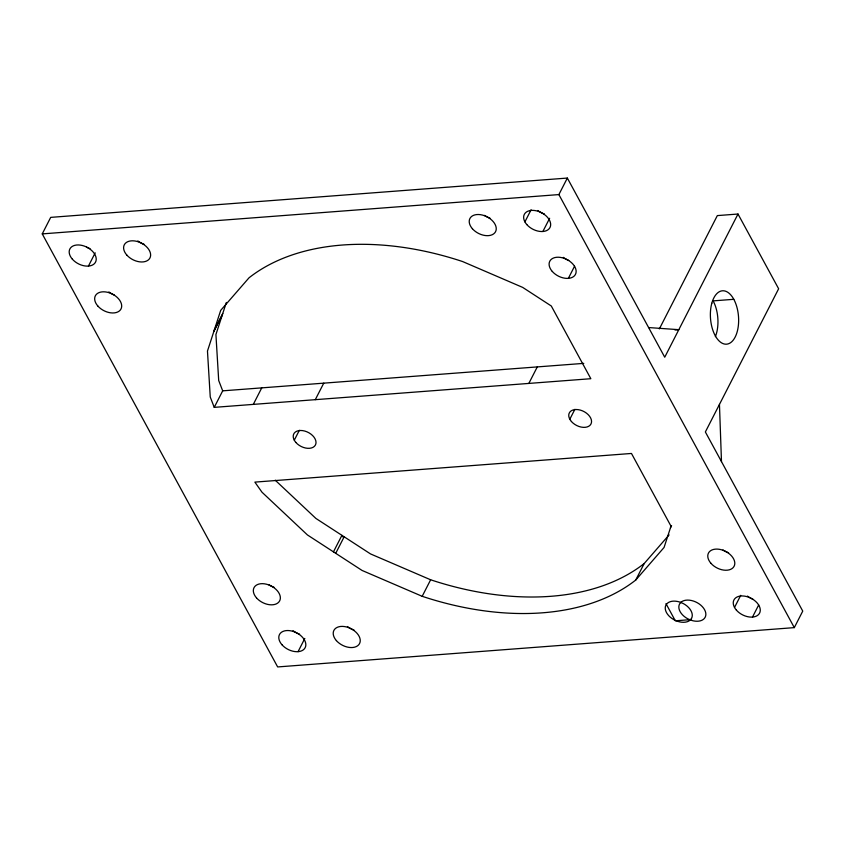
<?xml version="1.0" encoding="UTF-8"?>
<svg xmlns="http://www.w3.org/2000/svg" width="845" height="845" viewBox="0 0 845 845"><rect width="100%" height="100%" fill="white"/><g stroke="black" fill="none" stroke-linecap="round" stroke-linejoin="round"><path stroke-width="1.27" d="M226.354 302.447L215.919 334.525L218.697 380.503L222.689 390.844L214.239 407.364L590.835 378.708L551.299 305.996L522.696 287.406L462.574 261.538A251.451 162.631 27.1 0 0 249.032 277.794L220.693 310.379L207.469 351.055L210.247 397.023L214.239 407.364M738.002 214.028L778.636 288.768L705.364 431.953L802.75 611.104L794.3 627.624L277.656 666.937L42.25 233.896L50.7 217.376L567.344 178.063L664.73 357.213L738.002 214.028L717.331 215.602L659.353 328.916M88.44 266.069L95.2 252.856M214.313 330.004L222.763 313.484M213.764 331.673L222.224 315.153M253.299 404.396L261.749 387.876M294.282 440.192L299.352 430.285M315.291 399.674L323.751 383.155M333.458 551.859L341.919 535.339M335.708 553.317L344.168 536.797L342.764 536.902M298.053 651.664L304.813 638.44M524.903 221.876L531.104 209.761M794.3 627.624L558.883 194.582L567.344 178.063M542.881 231.488L549.641 218.274M568.358 278.354L574.558 266.238M528.833 383.429L537.293 366.91M422.183 596.306A251.451 162.631 27.1 0 0 635.725 580.061L664.064 547.465L670.993 526.171L631.468 453.459L254.873 482.115L261.992 492.212L307.432 534.948L362.072 570.449L422.183 596.306L430.644 579.786A251.451 162.631 27.1 0 0 644.186 563.541L669.092 534.896M569.815 419.226L574.896 409.318M635.725 580.061L644.186 563.541M670.455 527.85L671.585 525.643M734.516 607.46L740.716 595.345M752.494 617.082L758.694 604.967M42.25 233.896L558.883 194.582M733.798 299.31L713.127 300.883A26.765 14.027 85.6 0 1 715.388 336.627M674.944 329.972L678.82 329.677L648.601 327.554M222.689 390.844L583.789 363.371M690.809 619.628L675.313 620.8L665.976 603.626M430.644 579.786L370.532 553.929L315.893 518.429L275.248 480.213M719.454 404.417L721.482 461.613M274.139 587.338A14.418 9.327 27.1 0 1 268.552 584.539M299.616 634.194A14.418 9.327 27.1 0 1 293.035 630.676M354.023 630.053A14.418 9.327 27.1 0 1 347.443 626.536M114.307 295.042A14.418 9.327 27.1 0 1 108.889 291.947M90.003 248.61A14.418 9.327 27.1 0 1 86.549 247.12M144.41 244.469A14.418 9.327 27.1 0 1 137.83 240.941M490.026 218.168A14.418 9.327 27.1 0 1 484.438 215.38M544.444 214.028A14.418 9.327 27.1 0 1 537.864 210.511M568.748 260.461A14.418 9.327 27.1 0 1 563.34 257.366M728.58 552.757A14.418 9.327 27.1 0 1 722.993 549.968M752.895 599.189A14.418 9.327 27.1 0 1 747.476 596.095M681.26 602.01L679.634 603.879A14.418 9.327 27.1 0 0 687.745 618.793L691.189 620.272A14.418 9.327 27.1 0 0 704.593 609.741A14.418 9.327 27.1 0 0 681.26 602.01M691.474 618.508L689.847 620.378A14.418 9.327 27.1 0 1 666.515 612.636A14.418 9.327 27.1 0 1 679.919 602.105L683.373 603.594A14.418 9.327 27.1 0 1 691.474 618.508M295.887 442.474A12.168 7.869 27.1 0 0 315.343 445.146A12.168 7.869 27.1 0 0 302.616 430.612A12.168 7.869 27.1 0 0 295.887 442.474M571.421 421.507A12.168 7.869 27.1 0 0 590.877 424.179A12.168 7.869 27.1 0 0 578.149 409.645A12.168 7.869 27.1 0 0 571.421 421.507M711.807 303.281A26.765 14.027 85.6 0 0 725.443 344.179A26.765 14.027 85.6 0 0 736.238 304.992A26.765 14.027 85.6 0 0 711.807 303.281M256.5 597.88A14.418 9.327 27.1 0 0 279.558 601.048A14.418 9.327 27.1 0 0 264.474 583.821A14.418 9.327 27.1 0 0 256.5 597.88M336.384 640.605A14.418 9.327 27.1 0 0 359.442 643.774A14.418 9.327 27.1 0 0 344.359 626.546A14.418 9.327 27.1 0 0 336.384 640.605M281.966 644.746A14.418 9.327 27.1 0 0 305.034 647.914A14.418 9.327 27.1 0 0 289.951 630.687A14.418 9.327 27.1 0 0 281.966 644.746M72.353 259.161A14.418 9.327 27.1 0 0 95.422 262.33A14.418 9.327 27.1 0 0 80.338 245.103A14.418 9.327 27.1 0 0 72.353 259.161M126.771 255.021A14.418 9.327 27.1 0 0 149.829 258.19A14.418 9.327 27.1 0 0 134.746 240.962A14.418 9.327 27.1 0 0 126.771 255.021M97.83 306.017A14.418 9.327 27.1 0 0 120.888 309.185A14.418 9.327 27.1 0 0 105.805 291.958A14.418 9.327 27.1 0 0 97.83 306.017M472.387 228.72A14.418 9.327 27.1 0 0 495.445 231.889A14.418 9.327 27.1 0 0 480.361 214.662A14.418 9.327 27.1 0 0 472.387 228.72M552.271 271.435A14.418 9.327 27.1 0 0 575.339 274.604A14.418 9.327 27.1 0 0 560.256 257.376A14.418 9.327 27.1 0 0 552.271 271.435M526.805 224.58A14.418 9.327 27.1 0 0 549.863 227.749A14.418 9.327 27.1 0 0 534.779 210.521A14.418 9.327 27.1 0 0 526.805 224.58M710.941 563.298A14.418 9.327 27.1 0 0 733.999 566.467A14.418 9.327 27.1 0 0 718.915 549.239A14.418 9.327 27.1 0 0 710.941 563.298M736.418 610.164A14.418 9.327 27.1 0 0 759.475 613.333A14.418 9.327 27.1 0 0 744.392 596.105A14.418 9.327 27.1 0 0 736.418 610.164"/></g></svg>
